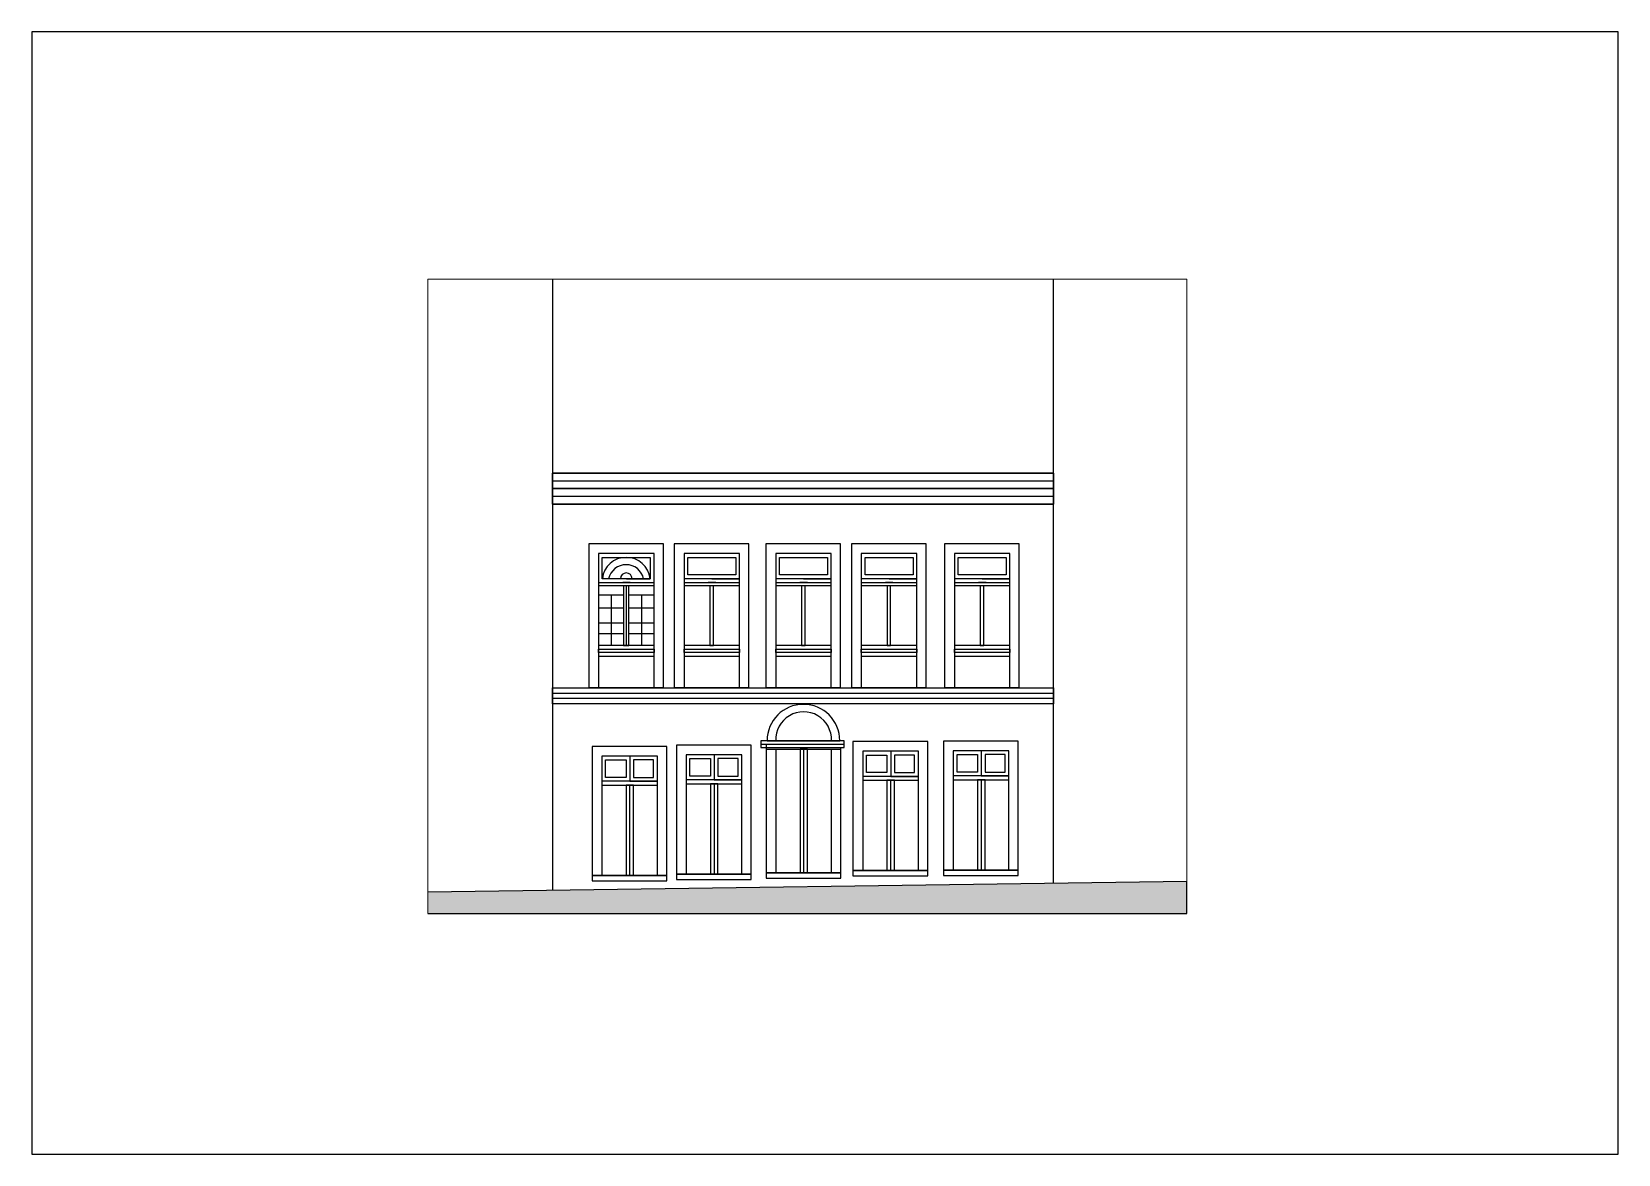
# Paper-space layout 'Layout1' of a CAD drawing. Header units: millimetres. Extents: x 21 to 318, y 103 to 313.
# The model-space entities are those that its viewports show. They can reach past a viewport. Long polylines and large blocks are cut down to what shows.
import ezdxf

# ---------------------------------------------------------------- set-up
doc = ezdxf.new("R2010")
doc.units = ezdxf.units.MM
for name, color, linetype, lineweight in [('A-ALV-___-___-EXI', 250, 'Continuous', 25), ('A-BAS-___-___-EXI', 250, 'Continuous', 25), ('A-COB-___-___-EXI', 250, 'Continuous', 25), ('A-JAN-___-___-EXI', 250, 'Continuous', 25), ('A-POR-___-___-EXI', 250, 'Continuous', 25)]:
    doc.layers.add(name, color=color, linetype=linetype, lineweight=lineweight)

# ---------------------------------------------------------------- blocks, each defined once
blk = doc.blocks.new('A4 HORIZONTAL - A4-23057379-Não nomeada')
at = {"layer": 'A-JAN-___-___-EXI'}
for p, q in [((317.79, 313), (20.79, 313)), ((20.79, 313), (20.79, 103)), ((317.79, 103), (317.79, 313)), ((20.79, 103), (317.79, 103))]:
    blk.add_line(p, q, dxfattribs=at)

msp = doc.modelspace()

# ---------------------------------------------------------------- hatches: boundary and pattern name
at = {"layer": 'A-BAS-___-___-EXI', "true_color": 0xcb9898}
msp.add_hatch(color=253, dxfattribs=at).paths.add_polyline_path([(-11427, -822), (-11427, -222), (-25640, -421), (-25640, -822)])

# ---------------------------------------------------------------- linework, layer by layer
at = {"layer": 'A-ALV-___-___-EXI'}
for p, q in [((-23303, 11043), (-23303, -388)), ((-13923, -257), (-13923, 11043)), ((-23303, 3303), (-13923, 3303)), ((-22627, 3403), (-21227, 3403)), ((-21227, 3403), (-22627, 3403)), ((-21026, 3403), (-19626, 3403)), ((-19626, 3403), (-21026, 3403)), ((-19310, 3403), (-17910, 3403)), ((-17910, 3403), (-19310, 3403)), ((-17708, 3403), (-16308, 3403)), ((-16308, 3403), (-17708, 3403)), ((-15966, 3403), (-14566, 3403)), ((-14566, 3403), (-15966, 3403)), ((-13923, 3203), (-23303, 3203))]:
    msp.add_line(p, q, dxfattribs=at)
msp.add_lwpolyline([(-23303, 3103), (-23303, 3403), (-13923, 3403), (-13923, 3103)], close=True, dxfattribs=at)
at = {"layer": 'A-BAS-___-___-EXI'}
msp.add_lwpolyline([(-25640, -421), (-25640, -822), (-11427, -822), (-11427, -222)], close=True, dxfattribs=at)
at = {"layer": 'A-COB-___-___-EXI'}
for p, q in [((-13923, 11043), (-23303, 11043)), ((-23303, 7419), (-13923, 7419)), ((-23303, 7126), (-23303, 7419)), ((-13923, 7419), (-13923, 7126)), ((-13923, 7126), (-23303, 7126))]:
    msp.add_line(p, q, dxfattribs=at)
for points in [[(-13923, 6833), (-13923, 7419), (-23303, 7419), (-23303, 6833)], [(-23303, 6979), (-23303, 7272), (-13923, 7272), (-13923, 6979)], [(-13923, 7126), (-13923, 6833), (-23303, 6833), (-23303, 7126)]]:
    msp.add_lwpolyline(points, close=True, dxfattribs=at)
at = {"layer": 'A-JAN-___-___-EXI'}
for p, q in [((-22443, 5371), (-21402, 5371)), ((-21850, 5371), (-21990, 5371)), ((-19801, 5441), (-20842, 5441)), ((-20842, 5371), (-19801, 5371)), ((-20249, 5371), (-20389, 5371)), ((-18085, 5441), (-19126, 5441)), ((-19126, 5371), (-18085, 5371)), ((-18533, 5371), (-18673, 5371)), ((-16483, 5441), (-17524, 5441)), ((-17524, 5371), (-16483, 5371)), ((-16931, 5371), (-17071, 5371)), ((-14741, 5441), (-15782, 5441)), ((-15782, 5371), (-14741, 5371)), ((-15189, 5371), (-15329, 5371)), ((-21402, 5311), (-22443, 5311)), ((-21973, 5131), (-22443, 5131)), ((-22208, 5131), (-22208, 4193)), ((-21923, 5311), (-21923, 4193)), ((-21402, 5131), (-21878, 5131)), ((-21640, 5131), (-21640, 4193)), ((-19801, 5311), (-20842, 5311)), ((-18085, 5311), (-19126, 5311)), ((-16483, 5311), (-17524, 5311)), ((-14741, 5311), (-15782, 5311)), ((-21973, 4891), (-22443, 4891)), ((-21402, 4891), (-21878, 4891)), ((-22443, 4613), (-21973, 4613)), ((-21878, 4613), (-21402, 4613)), ((-21973, 4413), (-22443, 4413)), ((-21402, 4193), (-22443, 4193)), ((-21402, 4413), (-21878, 4413)), ((-19801, 4193), (-20842, 4193)), ((-18085, 4193), (-19126, 4193)), ((-16483, 4193), (-17524, 4193)), ((-14741, 4193), (-15782, 4193)), ((-22443, 3993), (-21402, 3993)), ((-20842, 3993), (-19801, 3993)), ((-19126, 3993), (-18085, 3993)), ((-17524, 3993), (-16483, 3993)), ((-15782, 3993), (-14741, 3993)), ((-21339, 1651), (-22381, 1651)), ((-22381, 1581), (-21339, 1581)), ((-21860, 1581), (-21860, -111)), ((-19759, 1676), (-20801, 1676)), ((-20801, 1606), (-19759, 1606)), ((-20280, 1606), (-20280, -86)), ((-16455, 1743), (-17497, 1743)), ((-17497, 1673), (-16455, 1673)), ((-16976, 1673), (-16976, -20)), ((-14759, 1751), (-15801, 1751)), ((-15801, 1681), (-14759, 1681)), ((-15280, 1681), (-15280, -11)), ((-22564, -111), (-22564, -211)), ((-21164, -111), (-22564, -111)), ((-22564, -211), (-21164, -211)), ((-21164, -211), (-21164, -111)), ((-20984, -86), (-20984, -186)), ((-19584, -86), (-20984, -86)), ((-20984, -186), (-19584, -186)), ((-19584, -186), (-19584, -86)), ((-17680, -20), (-17680, -120)), ((-16280, -20), (-17680, -20)), ((-17680, -120), (-16280, -120)), ((-16280, -120), (-16280, -20)), ((-15984, -11), (-15984, -111)), ((-14584, -11), (-15984, -11)), ((-15984, -111), (-14584, -111)), ((-14584, -111), (-14584, -11))]:
    msp.add_line(p, q, dxfattribs=at)
for points in [[(-21227, 3403), (-21227, 6091), (-22627, 6091), (-22627, 3403)], [(-19626, 3403), (-19626, 6091), (-21026, 6091), (-21026, 3403)], [(-17910, 3403), (-17910, 6091), (-19310, 6091), (-19310, 3403)], [(-16308, 3403), (-16308, 6091), (-17708, 6091), (-17708, 3403)], [(-14566, 3403), (-14566, 6091), (-15966, 6091), (-15966, 3403)], [(-22443, 5911), (-22443, 3403), (-21402, 3403), (-21402, 5911)], [(-21474, 5841), (-21474, 5441), (-21919, 5441), (-22373, 5441), (-22373, 5841), (-21894, 5841)], [(-20842, 5911), (-20842, 3403), (-19801, 3403), (-19801, 5911)], [(-19873, 5511), (-20318, 5511), (-20772, 5511), (-20772, 5841), (-19873, 5841)], [(-19126, 5911), (-19126, 3403), (-18085, 3403), (-18085, 5911)], [(-18157, 5511), (-18602, 5511), (-19056, 5511), (-19056, 5841), (-18157, 5841)], [(-17524, 5911), (-17524, 3403), (-16483, 3403), (-16483, 5911)], [(-16555, 5511), (-17000, 5511), (-17454, 5511), (-17454, 5841), (-16555, 5841)], [(-15782, 5911), (-15782, 3403), (-14741, 3403), (-14741, 5911)], [(-14813, 5511), (-15258, 5511), (-15712, 5511), (-15712, 5841), (-14813, 5841)], [(-22443, 4058), (-22443, 4123), (-21402, 4123), (-21402, 4058)], [(-20842, 4058), (-20842, 4123), (-19801, 4123), (-19801, 4058)], [(-19126, 4058), (-19126, 4123), (-18085, 4123), (-18085, 4058)], [(-17524, 4058), (-17524, 4123), (-16483, 4123), (-16483, 4058)], [(-15782, 4058), (-15782, 4123), (-14741, 4123), (-14741, 4058)], [(-16280, -20), (-16280, 2393), (-17680, 2393), (-17680, -20)], [(-14584, -11), (-14584, 2401), (-15984, 2401), (-15984, -11)], [(-21164, -111), (-21164, 2301), (-22564, 2301), (-22564, -111)], [(-22381, 2121), (-22381, -111), (-21339, -111), (-21339, 2121)], [(-21339, 1651), (-21339, 2121), (-21857, 2121), (-21857, 1651)], [(-19584, -86), (-19584, 2326), (-20984, 2326), (-20984, -86)], [(-20801, 2146), (-20801, -86), (-19759, -86), (-19759, 2146)], [(-19759, 1676), (-19759, 2146), (-20277, 2146), (-20277, 1676)], [(-17497, 2213), (-17497, -20), (-16455, -20), (-16455, 2213)], [(-17427, 1813), (-17427, 2143), (-17043, 2143), (-17043, 1813)], [(-16455, 1743), (-16455, 2213), (-16973, 2213), (-16973, 1743)], [(-16903, 2143), (-16903, 1813), (-16527, 1813), (-16527, 2143)], [(-15801, 2221), (-15801, -11), (-14759, -11), (-14759, 2221)], [(-15731, 1821), (-15731, 2151), (-15347, 2151), (-15347, 1821)], [(-14759, 1751), (-14759, 2221), (-15277, 2221), (-15277, 1751)], [(-15207, 2151), (-15207, 1821), (-14831, 1821), (-14831, 2151)], [(-22311, 1721), (-22311, 2051), (-21927, 2051), (-21927, 1721)], [(-21787, 2051), (-21787, 1721), (-21411, 1721), (-21411, 2051)], [(-20731, 1746), (-20731, 2076), (-20347, 2076), (-20347, 1746)], [(-20207, 2076), (-20207, 1746), (-19831, 1746), (-19831, 2076)], [(-21927, 1581), (-21927, -111), (-21787, -111), (-21787, 1581)], [(-20347, 1606), (-20347, -86), (-20207, -86), (-20207, 1606)], [(-17043, 1673), (-17043, -20), (-16903, -20), (-16903, 1673)], [(-15347, 1681), (-15347, -11), (-15207, -11), (-15207, 1681)]]:
    msp.add_lwpolyline(points, close=True, dxfattribs=at)
for points in [[(-21402, 5441), (-21402, 5911), (-21920, 5911)], [(-20319, 5441), (-19801, 5441), (-19801, 5911), (-20319, 5911)], [(-18603, 5441), (-18085, 5441), (-18085, 5911), (-18603, 5911)], [(-17001, 5441), (-16483, 5441), (-16483, 5911), (-17001, 5911)], [(-15259, 5441), (-14741, 5441), (-14741, 5911), (-15259, 5911)], [(-21920, 5441), (-21474, 5441), (-22373, 5441)], [(-21973, 5311), (-21973, 4193), (-21878, 4193), (-21878, 5311)], [(-20359, 5311), (-20359, 4193), (-20291, 4193), (-20291, 5311)], [(-18643, 5311), (-18643, 4193), (-18576, 4193), (-18576, 5311)], [(-17041, 5311), (-17041, 4193), (-16974, 4193), (-16974, 5311)], [(-15299, 5311), (-15299, 4193), (-15231, 4193), (-15231, 5311)]]:
    msp.add_lwpolyline(points, dxfattribs=at)
for centre, radius, start, end in [((-21924, 5391), 450, 6.3838, 173.6162), ((-21926, 5369), 335, 12.3939, 167.6061), ((-21923, 5441), 109, 0, 180)]:
    msp.add_arc(centre, radius, start, end, dxfattribs=at)
at = {"layer": 'A-POR-___-___-EXI'}
for p, q in [((-19407, 2349), (-17847, 2349)), ((-19307, 2251), (-17907, 2251)), ((-18603, 2251), (-18603, -58)), ((-18082, 1705), (-18082, 2251))]:
    msp.add_line(p, q, dxfattribs=at)
msp.add_lwpolyline([(-17927, 2411, 1), (-19287, 2411)], format="xyb", close=True, dxfattribs=at)
for points in [[(-17847, 2286), (-17847, 2411), (-19407, 2411), (-19407, 2286)], [(-18670, 2251), (-18670, -58), (-18530, -58), (-18530, 2251)], [(-17907, -158), (-17907, -58), (-19307, -58), (-19307, -158)]]:
    msp.add_lwpolyline(points, close=True, dxfattribs=at)
for points in [[(-19307, 2355), (-19307, -58), (-17907, -58), (-17907, 2286)], [(-19123, 2251), (-19123, -58), (-18082, -58), (-18082, 2175)]]:
    msp.add_lwpolyline(points, dxfattribs=at)
msp.add_arc((-18603, 2431), 521, 357.7991, 182.2009, dxfattribs=at)

psp = doc.layouts.get("Layout1")

# ---------------------------------------------------------------- block references
at = {"layer": 'A-ALV-___-___-EXI'}
psp.add_blockref('A4 HORIZONTAL - A4-23057379-Não nomeada', (0, 0), dxfattribs=at)

# ---------------------------------------------------------------- viewports
at = {"layer": 'A-POR-___-___-EXI'}
psp.add_viewport(center=(165.99, 207.36), size=(142.13, 118.6513), view_center_point=(-18533.44, 5110.09), view_height=11865.1283, dxfattribs=at)

doc.saveas('drawing.dxf')
